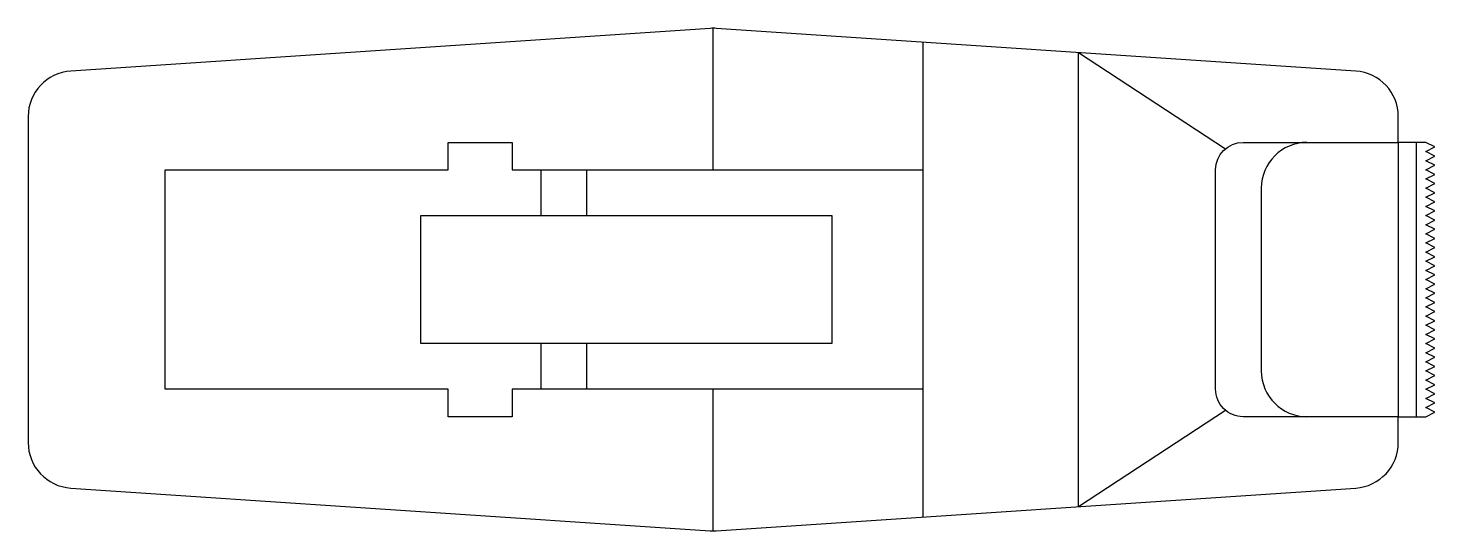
# Model space of a CAD drawing. Extents: x 3.311 to 3.465, y 6.258 to 6.313.
import ezdxf

# ---------------------------------------------------------------- set-up
doc = ezdxf.new("R2010")
doc.units = 0
doc.header["$MEASUREMENT"] = 0
doc.layers.add('ACES', color=2, linetype='CONTINUOUS')
doc.layers.add('ACES-I', color=1, linetype='CONTINUOUS')

msp = doc.modelspace()

# ---------------------------------------------------------------- linework, layer by layer
at = {"layer": 'ACES'}
msp.add_lwpolyline([(3.385988672580535, 6.312639711968078), (3.315988672594299, 6.307973045301412, 0.3948479051882724), (3.311321267646918, 6.302984119512129), (3.311321267646918, 6.267339650431044, 0.3948479051882724), (3.315988672594299, 6.26235072464176), (3.385988672580535, 6.257684057975094, 0.03329637837290603), (3.386653862685773, 6.257684057975094), (3.456653862699476, 6.262350724641815, 0.3948479051918163), (3.461321267646919, 6.267339650431102), (3.461321267646919, 6.270161884971587), (3.463321267646918, 6.270161884971587), (3.464321267646918, 6.270161884971587), (3.465321267646919, 6.270661884971586), (3.464321267646918, 6.271161884971587), (3.465321267646919, 6.271661884971587), (3.464321267646918, 6.272161884971587), (3.465321267646919, 6.272661884971586), (3.464321267646918, 6.273161884971587), (3.465321267646919, 6.273661884971586), (3.464321267646918, 6.274161884971587), (3.465321267646919, 6.274661884971586), (3.464321267646918, 6.275161884971586), (3.465321267646919, 6.275661884971586), (3.464321267646918, 6.276161884971587), (3.465321267646919, 6.276661884971587), (3.464321267646918, 6.277161884971587), (3.465321267646919, 6.277661884971586), (3.464321267646918, 6.278161884971587), (3.465321267646919, 6.278661884971586), (3.464321267646918, 6.279161884971587), (3.465321267646919, 6.279661884971587), (3.464321267646918, 6.280161884971587), (3.465321267646919, 6.280661884971586), (3.464321267646918, 6.281161884971587), (3.465321267646919, 6.281661884971586), (3.464321267646918, 6.282161884971587), (3.465321267646919, 6.282661884971586), (3.464321267646918, 6.283161884971586), (3.465321267646919, 6.283661884971586), (3.464321267646918, 6.284161884971587), (3.465321267646919, 6.284661884971587), (3.464321267646918, 6.285161884971587), (3.465321267646919, 6.285661884971586), (3.464321267646918, 6.286161884971587), (3.465321267646919, 6.286661884971586), (3.464321267646918, 6.287161884971587), (3.465321267646919, 6.287661884971587), (3.464321267646918, 6.288161884971587), (3.465321267646919, 6.288661884971586), (3.464321267646918, 6.289161884971587), (3.465321267646919, 6.289661884971586), (3.464321267646918, 6.290161884971587), (3.465321267646919, 6.290661884971586), (3.464321267646918, 6.291161884971586), (3.465321267646919, 6.291661884971586), (3.464321267646918, 6.292161884971587), (3.465321267646919, 6.292661884971587), (3.464321267646918, 6.293161884971587), (3.465321267646919, 6.293661884971586), (3.464321267646918, 6.294161884971587), (3.465321267646919, 6.294661884971586), (3.464321267646918, 6.295161884971587), (3.465321267646919, 6.295661884971587), (3.464321267646918, 6.296161884971587), (3.465321267646919, 6.296661884971586), (3.464321267646918, 6.297161884971587), (3.465321267646919, 6.297661884971586), (3.464321267646918, 6.298161884971587), (3.465321267646919, 6.298661884971586), (3.464321267646918, 6.299161884971586), (3.465321267646919, 6.299661884971586), (3.464321267646918, 6.300161884971587), (3.463321267646918, 6.300161884971586), (3.461321267646919, 6.300161884971586), (3.461321267646919, 6.302984119512072, 0.3948479051918163), (3.456653862699476, 6.307973045301359), (3.386653862685773, 6.312639711968078)], format="xyb", dxfattribs=at)
at = {"layer": 'ACES-I'}
for p, q in [((3.386321267646919, 6.297161884971586), (3.386321267646919, 6.312661884971586)), ((3.409321267646919, 6.25919521830492), (3.409321267646919, 6.311128551638252)), ((3.426321267646919, 6.30999521830492), (3.442392469292679, 6.299459652781588)), ((3.426321267646919, 6.260328551638253), (3.426321267646919, 6.309995218304919)), ((3.463321267646918, 6.270161884971587), (3.463321267646918, 6.300161884971587)), ((3.367449507598912, 6.297161884971587), (3.367449507598912, 6.292161884971586)), ((3.372449507598912, 6.297161884971587), (3.372449507598912, 6.292161884971586)), ((3.367449507598912, 6.278161884971587), (3.367449507598912, 6.273161884971588)), ((3.372449507598912, 6.278161884971587), (3.372449507598912, 6.273161884971588)), ((3.386321267646919, 6.257672983764378), (3.386321267646919, 6.273161884971587)), ((3.426321267646919, 6.260328551638253), (3.442392469292679, 6.270864117161585))]:
    msp.add_line(p, q, dxfattribs=at)
msp.add_lwpolyline([(3.409321267646919, 6.273161884971588), (3.364321267646918, 6.273161884971587), (3.364321267646917, 6.270161884971587), (3.357321267646918, 6.270161884971587), (3.357321267646918, 6.273161884971587), (3.326321267646919, 6.273161884971587), (3.32632126764692, 6.297161884971587), (3.357321267646919, 6.297161884971587), (3.357321267646918, 6.300161884971587), (3.364321267646917, 6.300161884971587), (3.364321267646918, 6.297161884971586), (3.409321267646919, 6.297161884971587)], dxfattribs=at)
msp.add_lwpolyline([(3.451321267646919, 6.270161884971587), (3.444321267646919, 6.270161884971587, -0.4142135623730951), (3.441321267646919, 6.273161884971587), (3.441321267646919, 6.297161884971586, -0.4142135623730951), (3.444321267646919, 6.300161884971586), (3.45132126764692, 6.300161884971586), (3.461321267646919, 6.300161884971586), (3.461321267646919, 6.270161884971587)], format="xyb", close=True, dxfattribs=at)
msp.add_lwpolyline([(3.45132126764692, 6.300161884971586, 0.4142135623730951), (3.44632126764692, 6.295161884971586), (3.446321267646919, 6.275161884971586, 0.4142135623731054), (3.451321267646919, 6.270161884971587)], format="xyb", dxfattribs=at)
msp.add_lwpolyline([(3.354321267646919, 6.278161884971587), (3.354321267646919, 6.292161884971587), (3.399321267646919, 6.292161884971586), (3.399321267646919, 6.278161884971587)], close=True, dxfattribs=at)
msp.add_arc((3.386321267633154, 6.307650786178795), 0.005, 86.18592516570973, 93.8140748342899, dxfattribs=at)

doc.saveas('drawing.dxf')
